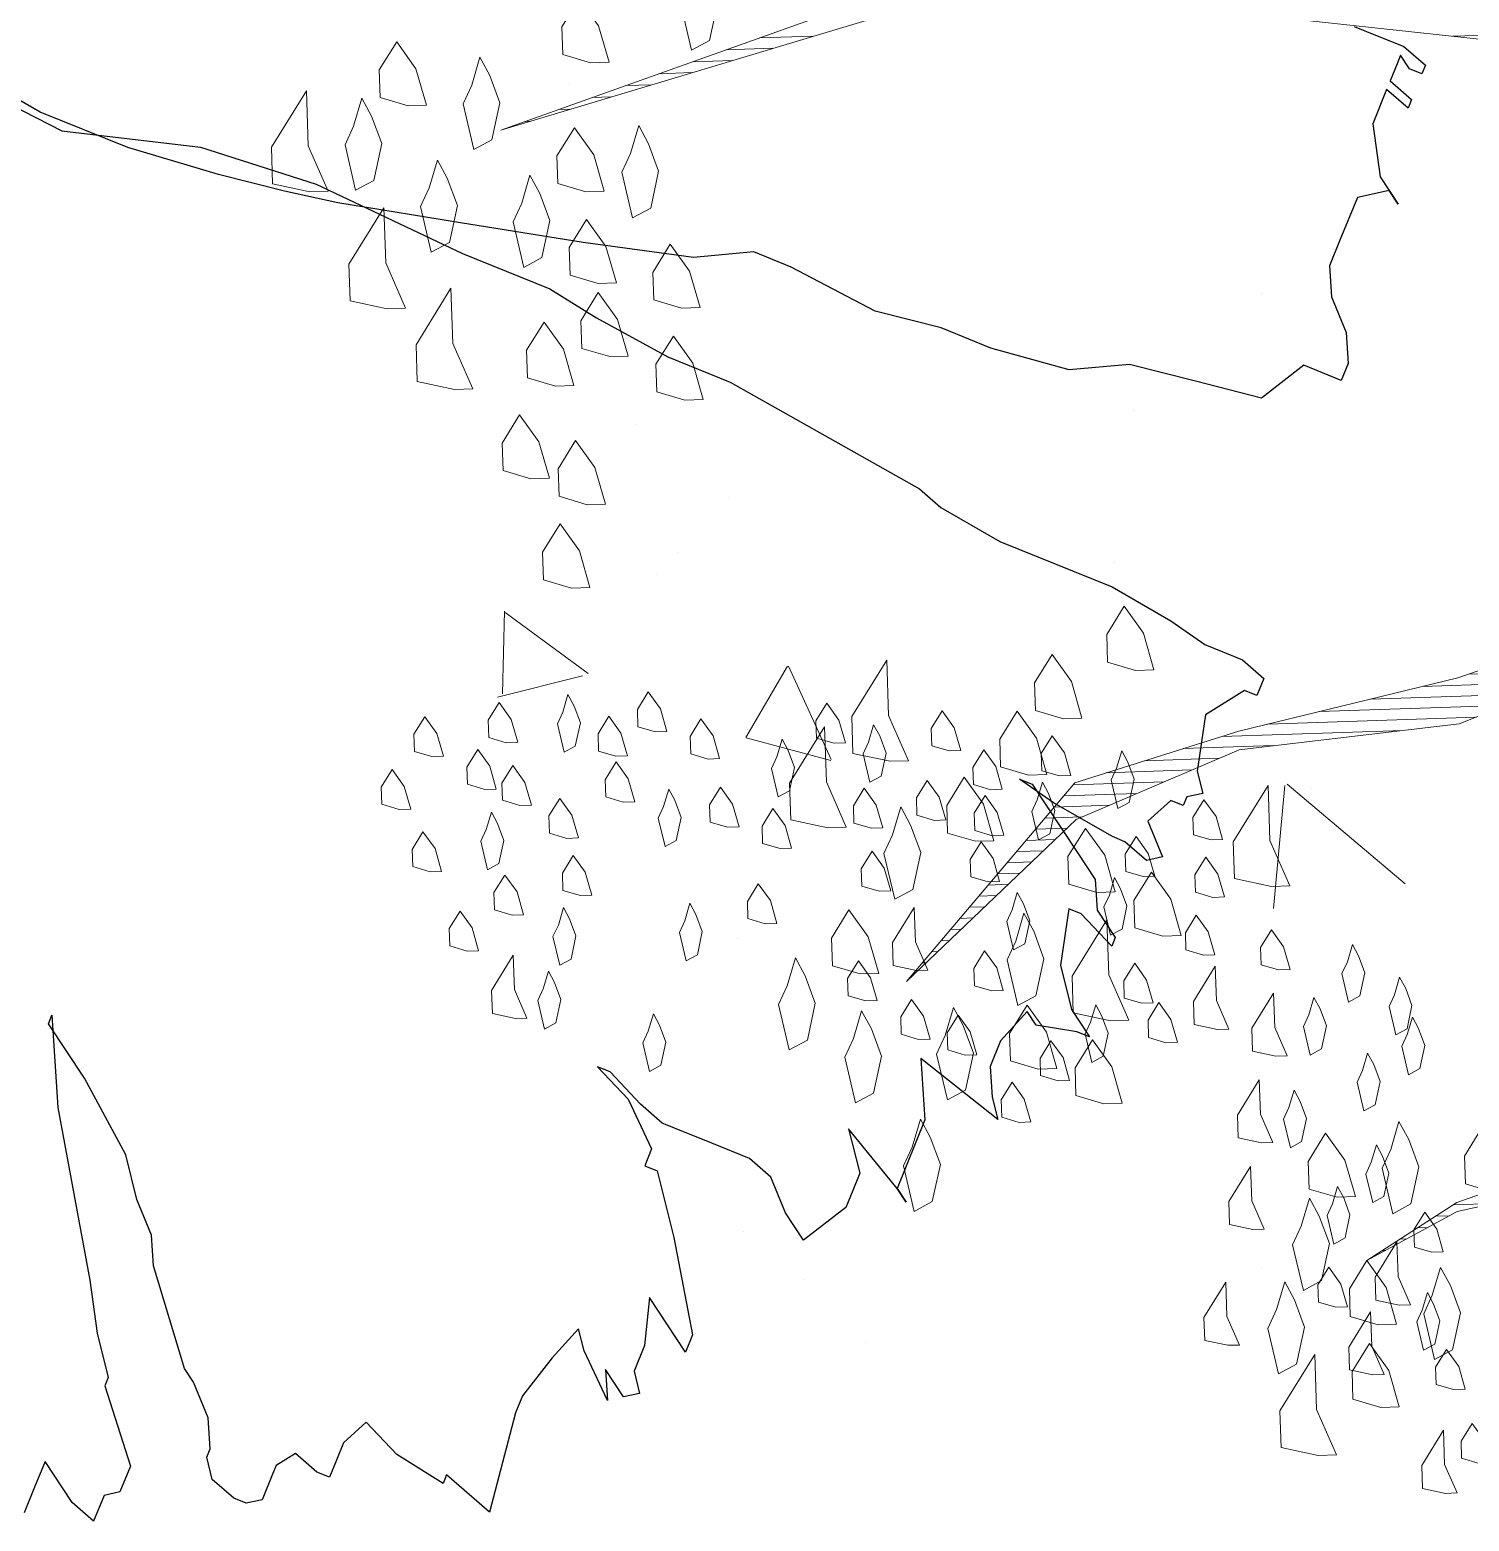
# Model space of a CAD drawing. Header units: millimetres. Extents: x 111 to 1506, y 14 to 566.
# Drawn here: x 234.239 to 235.165, y 164.254 to 165.213 of the extents above; entities that cross this region are included whole.
import ezdxf

# ---------------------------------------------------------------- set-up
doc = ezdxf.new("R2010")
doc.units = ezdxf.units.MM
doc.layers.add('ARBOLES', color=78, linetype='Continuous', lineweight=5)
doc.layers.add('fer', color=8, linetype='Continuous')

# ---------------------------------------------------------------- blocks, each defined once
blk = doc.blocks.new('*X16')
at = {"color": 0}
for p, q in [((16.639, 16.51), (16.6824, 16.51)), ((16.6703, 16.52), (16.7201, 16.52)), ((16.6078, 16.5), (16.6447, 16.5)), ((17.3112, 16.5), (17.6466, 16.5)), ((16.5453, 16.48), (16.5693, 16.48)), ((16.5765, 16.49), (16.607, 16.49)), ((16.514, 16.47), (16.5317, 16.47)), ((16.4828, 16.46), (16.494, 16.46)), ((16.4515, 16.45), (16.4563, 16.45)), ((17.3061, 15.91), (17.4188, 15.91)), ((17.2149, 15.89), (17.3677, 15.89)), ((17.2629, 15.9), (17.3957, 15.9)), ((17.1669, 15.88), (17.3397, 15.88)), ((17.0761, 15.86), (17.2435, 15.86)), ((17.1189, 15.87), (17.3117, 15.87)), ((17.0401, 15.85), (17.1235, 15.85)), ((17.0041, 15.84), (17.0729, 15.84)), ((16.9371, 15.82), (17.0215, 15.82)), ((16.9681, 15.83), (17.0472, 15.83)), ((16.9281, 15.81), (16.9958, 15.81)), ((16.919, 15.8), (16.9701, 15.8)), ((16.9009, 15.78), (16.9301, 15.78)), ((16.91, 15.79), (16.9444, 15.79)), ((16.8919, 15.77), (16.9189, 15.77)), ((16.8738, 15.75), (16.8965, 15.75)), ((16.8829, 15.76), (16.9077, 15.76)), ((16.8648, 15.74), (16.8853, 15.74)), ((16.8557, 15.73), (16.8742, 15.73)), ((16.8376, 15.71), (16.8518, 15.71)), ((16.8467, 15.72), (16.863, 15.72)), ((16.8286, 15.7), (16.8406, 15.7)), ((16.8195, 15.69), (16.8295, 15.69)), ((16.8014, 15.67), (16.8071, 15.67)), ((16.8105, 15.68), (16.8183, 15.68)), ((16.7924, 15.66), (16.7959, 15.66)), ((16.7833, 15.65), (16.7848, 15.65)), ((17.2754, 15.42), (17.3128, 15.42)), ((17.2587, 15.41), (17.2717, 15.41)), ((17.242, 15.4), (17.2517, 15.4)), ((17.2087, 15.38), (17.2117, 15.38)), ((17.2254, 15.39), (17.2317, 15.39))]:
    blk.add_line(p, q, dxfattribs=at)
blk = doc.blocks.new('E1E')
at = {"layer": 'ARBOLES', "ltscale": 0.2}
for p, q in [((96.0598, 59.5667), (96.0598, 59.5667)), ((96.122, 59.5391), (96.122, 59.5391)), ((96.1796, 59.5223), (96.1796, 59.5223)), ((95.6009, 59.4784), (95.6009, 59.4784)), ((95.7975, 59.3971), (95.7975, 59.3971)), ((95.7699, 59.3841), (95.7699, 59.3841)), ((96.2691, 59.314), (96.2691, 59.314)), ((95.857, 59.2206), (95.857, 59.2206)), ((96.5118, 59.2106), (96.4571, 59.1706)), ((96.5318, 59.147), (96.5092, 59.2067)), ((96.3217, 59.1674), (96.2544, 59.159)), ((96.3128, 59.1041), (96.322, 59.1672)), ((96.5311, 59.1477), (96.4538, 59.1674)), ((96.3122, 59.1036), (96.2542, 59.1583)), ((95.9214, 59.0448), (95.8936, 59.1364)), ((95.92, 59.0432), (95.8063, 59.0804)), ((96.4334, 59.0761), (96.4334, 59.0761)), ((96.4248, 59.0542), (96.4248, 59.0542)), ((95.9008, 59.0394), (95.9008, 59.0394)), ((95.9924, 59.0443), (95.9924, 59.0443)), ((96.4042, 59.0005), (96.4042, 59.0005)), ((96.4916, 58.9742), (96.4916, 58.9742)), ((95.8256, 58.9566), (95.8256, 58.9566)), ((96.1089, 58.9342), (96.1089, 58.9342)), ((96.1395, 58.8197), (96.1395, 58.8197)), ((96.6386, 58.7496), (96.6386, 58.7496)), ((96.0816, 58.6988), (96.0816, 58.6988))]:
    blk.add_line(p, q, dxfattribs=at)
for points in [[(95.7024, 59.5158), (95.7313, 59.5209), (95.7429, 59.4949), (95.7343, 59.4442), (95.7169, 59.4833), (95.6894, 59.51)], [(95.5999, 59.5058), (95.618, 59.509), (95.6252, 59.4927), (95.6198, 59.4611), (95.609, 59.4855), (95.5918, 59.5022)], [(95.5846, 59.4746), (95.5986, 59.476), (95.604, 59.4638), (95.6013, 59.448), (95.5877, 59.4565), (95.5764, 59.471)], [(95.6714, 59.463), (95.6938, 59.4652), (95.7025, 59.4457), (95.6981, 59.4204), (95.6764, 59.4341), (95.6584, 59.4572)], [(95.7748, 59.4233), (95.7755, 59.4392), (95.7545, 59.4688), (95.7444, 59.4565), (95.7495, 59.4276), (95.7647, 59.411), (95.7769, 59.4009)], [(95.7992, 59.463), (95.8172, 59.4662), (95.8245, 59.4499), (95.8191, 59.4183), (95.8082, 59.4427), (95.791, 59.4594)], [(96.0834, 59.4127), (96.0842, 59.4286), (96.0632, 59.4582), (96.0531, 59.4459), (96.0581, 59.417), (96.0733, 59.4004), (96.0856, 59.3903)], [(95.6867, 59.4421), (95.7048, 59.4453), (95.712, 59.4291), (95.7066, 59.3974), (95.6957, 59.4218), (95.6786, 59.4385)], [(96.4055, 59.4359), (96.4235, 59.439), (96.4308, 59.4228), (96.4254, 59.3912), (96.4145, 59.4155), (96.3973, 59.4323)], [(95.6244, 59.429), (95.6384, 59.4304), (95.6438, 59.4182), (95.6411, 59.4024), (95.6275, 59.4109), (95.6162, 59.4254)], [(96.3065, 59.4064), (96.307, 59.4164), (96.2939, 59.4349), (96.2876, 59.4272), (96.2907, 59.4091), (96.3002, 59.3988), (96.3079, 59.3924)], [(96.3942, 59.4065), (96.3946, 59.4164), (96.3815, 59.435), (96.3752, 59.4273), (96.3784, 59.4092), (96.3879, 59.3988), (96.3956, 59.3925)], [(95.6671, 59.3676), (95.6678, 59.3835), (95.6468, 59.4131), (95.6367, 59.4008), (95.6418, 59.3719), (95.657, 59.3553), (95.6693, 59.3452)], [(95.67, 59.3811), (95.6705, 59.3911), (95.6574, 59.4096), (95.651, 59.4019), (95.6542, 59.3838), (95.6637, 59.3735), (95.6714, 59.3671)], [(95.6974, 59.4045), (95.7198, 59.4066), (95.7285, 59.3871), (95.7242, 59.3618), (95.7025, 59.3755), (95.6844, 59.3987)], [(95.7328, 59.4042), (95.7468, 59.4056), (95.7522, 59.3934), (95.7495, 59.3776), (95.736, 59.3862), (95.7247, 59.4006)], [(95.7813, 59.3561), (95.782, 59.372), (95.761, 59.4016), (95.7509, 59.3893), (95.756, 59.3604), (95.7712, 59.3438), (95.7835, 59.3337)], [(96.1572, 59.352), (96.1579, 59.3679), (96.1369, 59.3975), (96.1268, 59.3852), (96.1319, 59.3563), (96.1471, 59.3397), (96.1594, 59.3296)], [(96.4597, 59.4016), (96.4737, 59.4029), (96.4791, 59.3907), (96.4764, 59.3749), (96.4629, 59.3835), (96.4516, 59.398)], [(95.6881, 59.3843), (95.7062, 59.3875), (95.7134, 59.3712), (95.708, 59.3396), (95.6971, 59.364), (95.68, 59.3807)], [(96.4019, 59.3564), (96.4024, 59.3663), (96.3892, 59.3848), (96.3829, 59.3771), (96.3861, 59.3591), (96.3956, 59.3487), (96.4033, 59.3424)], [(95.815, 59.3727), (95.8331, 59.3758), (95.8404, 59.3596), (95.835, 59.328), (95.8241, 59.3523), (95.8069, 59.369)], [(96.2201, 59.3333), (96.2208, 59.3492), (96.1999, 59.3788), (96.1897, 59.3665), (96.1948, 59.3376), (96.21, 59.321), (96.2223, 59.3108)], [(95.7654, 59.3311), (95.7658, 59.341), (95.7527, 59.3595), (95.7464, 59.3518), (95.7496, 59.3338), (95.7591, 59.3234), (95.7667, 59.3171)], [(96.0138, 59.3638), (96.0278, 59.3651), (96.0333, 59.3529), (96.0306, 59.3371), (96.017, 59.3457), (96.0057, 59.3601)], [(96.0922, 59.323), (96.0929, 59.3389), (96.0719, 59.3686), (96.0618, 59.3563), (96.0669, 59.3274), (96.0821, 59.3107), (96.0944, 59.3006)], [(96.438, 59.3627), (96.452, 59.3641), (96.4575, 59.3519), (96.4548, 59.3361), (96.4412, 59.3446), (96.4299, 59.3591)], [(96.5094, 59.3555), (96.5234, 59.3569), (96.5289, 59.3447), (96.5262, 59.3289), (96.5126, 59.3375), (96.5013, 59.3519)], [(95.68, 59.3369), (95.694, 59.3382), (95.6994, 59.3261), (95.6967, 59.3102), (95.6832, 59.3188), (95.6719, 59.3333)], [(96.1101, 59.3336), (96.1241, 59.3349), (96.1295, 59.3227), (96.1268, 59.3069), (96.1133, 59.3155), (96.1019, 59.3299)], [(96.3125, 59.3165), (96.3129, 59.3265), (96.2998, 59.345), (96.2935, 59.3373), (96.2967, 59.3192), (96.3062, 59.3089), (96.3138, 59.3025)], [(96.4815, 59.309), (96.4819, 59.3189), (96.4688, 59.3374), (96.4625, 59.3297), (96.4656, 59.3117), (96.4751, 59.3013), (96.4828, 59.295)], [(95.764, 59.325), (95.7864, 59.3272), (95.7951, 59.3077), (95.7908, 59.2824), (95.7691, 59.2961), (95.751, 59.3192)], [(95.9584, 59.3258), (95.9809, 59.328), (95.9895, 59.3085), (95.9852, 59.2832), (95.9635, 59.2969), (95.9454, 59.3201)], [(95.998, 59.3226), (96.0121, 59.324), (96.0175, 59.3118), (96.0148, 59.296), (96.0012, 59.3046), (95.9899, 59.319)], [(96.0721, 59.3313), (96.0861, 59.3326), (96.0916, 59.3205), (96.0889, 59.3046), (96.0753, 59.3132), (96.064, 59.3277)], [(96.1593, 59.3214), (96.1733, 59.3228), (96.1788, 59.3106), (96.1761, 59.2948), (96.1625, 59.3033), (96.1512, 59.3178)], [(96.3947, 59.3288), (96.4087, 59.3302), (96.4141, 59.318), (96.4114, 59.3022), (96.3979, 59.3107), (96.3866, 59.3252)], [(95.7394, 59.2751), (95.7402, 59.291), (95.7192, 59.3206), (95.7091, 59.3083), (95.7141, 59.2794), (95.7293, 59.2628), (95.7416, 59.2527)], [(95.7496, 59.2899), (95.75, 59.2999), (95.7369, 59.3184), (95.7306, 59.3107), (95.7338, 59.2926), (95.7433, 59.2823), (95.751, 59.2759)], [(95.8341, 59.3081), (95.8521, 59.3112), (95.8594, 59.295), (95.854, 59.2634), (95.8431, 59.2878), (95.8259, 59.3045)], [(96.0156, 59.3201), (96.038, 59.3223), (96.0467, 59.3028), (96.0423, 59.2775), (96.0206, 59.2912), (96.0025, 59.3143)], [(96.5497, 59.3199), (96.5637, 59.3212), (96.5691, 59.309), (96.5664, 59.2932), (96.5528, 59.3018), (96.5415, 59.3162)], [(95.8246, 59.2746), (95.825, 59.2846), (95.8119, 59.3031), (95.8056, 59.2954), (95.8088, 59.2773), (95.8183, 59.267), (95.826, 59.2606)], [(95.9918, 59.2711), (95.9922, 59.2811), (95.9791, 59.2996), (95.9728, 59.2919), (95.9759, 59.2738), (95.9854, 59.2635), (95.9931, 59.2571)], [(96.171, 59.3036), (96.1934, 59.3058), (96.2021, 59.2863), (96.1978, 59.261), (96.1761, 59.2747), (96.158, 59.2978)], [(96.1318, 59.2848), (96.1499, 59.288), (96.1571, 59.2717), (96.1517, 59.2401), (96.1408, 59.2645), (96.1237, 59.2812)], [(96.2538, 59.2953), (96.2678, 59.2966), (96.2732, 59.2844), (96.2705, 59.2686), (96.2569, 59.2772), (96.2456, 59.2916)], [(96.4209, 59.2918), (96.4349, 59.2931), (96.4404, 59.2809), (96.4377, 59.2651), (96.4241, 59.2737), (96.4128, 59.2881)], [(95.6534, 59.2758), (95.6758, 59.2779), (95.6845, 59.2584), (95.6802, 59.2331), (95.6585, 59.2468), (95.6404, 59.27)], [(96.0691, 59.2348), (96.0698, 59.2507), (96.0488, 59.2804), (96.0387, 59.2681), (96.0438, 59.2392), (96.059, 59.2225), (96.0713, 59.2124)], [(96.0717, 59.2775), (96.0857, 59.2789), (96.0912, 59.2667), (96.0885, 59.2509), (96.0749, 59.2594), (96.0636, 59.2739)], [(96.4643, 59.2819), (96.4783, 59.2832), (96.4837, 59.271), (96.481, 59.2552), (96.4675, 59.2638), (96.4562, 59.2782)], [(96.4941, 59.2805), (96.5081, 59.2819), (96.5136, 59.2697), (96.5109, 59.2539), (96.4973, 59.2625), (96.486, 59.2769)], [(95.9317, 59.2639), (95.9457, 59.2652), (95.9511, 59.253), (95.9484, 59.2372), (95.9349, 59.2458), (95.9236, 59.2602)], [(95.978, 59.2644), (96.0069, 59.2695), (96.0185, 59.2435), (96.0099, 59.1929), (95.9925, 59.2319), (95.965, 59.2586)], [(96.3609, 59.2407), (96.3613, 59.2506), (96.3482, 59.2691), (96.3419, 59.2614), (96.3451, 59.2434), (96.3546, 59.233), (96.3622, 59.2267)], [(96.5416, 59.2724), (96.5556, 59.2738), (96.561, 59.2616), (96.5583, 59.2458), (96.5447, 59.2544), (96.5334, 59.2688)], [(95.7826, 59.2267), (95.7831, 59.2367), (95.77, 59.2552), (95.7636, 59.2475), (95.7668, 59.2294), (95.7763, 59.219), (95.784, 59.2127)], [(95.849, 59.2417), (95.8671, 59.2448), (95.8743, 59.2286), (95.8689, 59.197), (95.8581, 59.2213), (95.8409, 59.2381)], [(95.8987, 59.2394), (95.9168, 59.2426), (95.924, 59.2264), (95.9186, 59.1947), (95.9078, 59.2191), (95.8906, 59.2358)], [(95.9606, 59.2427), (95.9746, 59.244), (95.98, 59.2318), (95.9773, 59.216), (95.9638, 59.2246), (95.9525, 59.239)], [(96.0808, 59.2134), (96.0812, 59.2233), (96.0681, 59.2418), (96.0618, 59.2341), (96.065, 59.2161), (96.0745, 59.2057), (96.0822, 59.1994)], [(96.3911, 59.2493), (96.4051, 59.2506), (96.4106, 59.2385), (96.4079, 59.2226), (96.3943, 59.2312), (96.383, 59.2457)], [(96.4923, 59.2408), (96.5063, 59.2421), (96.5118, 59.2299), (96.5091, 59.2141), (96.4955, 59.2227), (96.4842, 59.2371)], [(95.8373, 59.2024), (95.8377, 59.2123), (95.8246, 59.2308), (95.8183, 59.2231), (95.8215, 59.2051), (95.831, 59.1947), (95.8387, 59.1884)], [(96.1884, 59.1944), (96.1891, 59.2103), (96.1681, 59.24), (96.158, 59.2277), (96.1631, 59.1988), (96.1783, 59.1821), (96.1906, 59.172)], [(96.1815, 59.2387), (96.1955, 59.2401), (96.201, 59.2279), (96.1983, 59.2121), (96.1847, 59.2207), (96.1734, 59.2351)], [(96.2651, 59.237), (96.2791, 59.2384), (96.2845, 59.2262), (96.2818, 59.2104), (96.2683, 59.2189), (96.257, 59.2334)], [(96.3089, 59.237), (96.3229, 59.2384), (96.3284, 59.2262), (96.3257, 59.2104), (96.3121, 59.219), (96.3008, 59.2334)], [(96.4607, 59.2023), (96.4612, 59.2123), (96.4481, 59.2308), (96.4418, 59.2231), (96.4449, 59.205), (96.4544, 59.1947), (96.4621, 59.1883)], [(96.4097, 59.2186), (96.4237, 59.2199), (96.4291, 59.2077), (96.4264, 59.1919), (96.4129, 59.2005), (96.4016, 59.215)], [(95.761, 59.1879), (95.7614, 59.1978), (95.7483, 59.2163), (95.742, 59.2086), (95.7452, 59.1906), (95.7546, 59.1802), (95.7623, 59.1738)], [(96.2368, 59.2082), (96.2658, 59.2133), (96.2773, 59.1873), (96.2687, 59.1367), (96.2513, 59.1757), (96.2238, 59.2024)], [(96.0153, 59.1745), (96.0158, 59.1844), (96.0027, 59.2029), (95.9963, 59.1952), (95.9995, 59.1772), (96.009, 59.1668), (96.0167, 59.1605)], [(96.1061, 59.2003), (96.1201, 59.2017), (96.1255, 59.1895), (96.1228, 59.1736), (96.1093, 59.1822), (96.098, 59.1967)], [(96.2055, 59.1958), (96.2195, 59.1972), (96.2249, 59.185), (96.2222, 59.1692), (96.2087, 59.1778), (96.1974, 59.1922)], [(96.2941, 59.172), (96.2945, 59.1819), (96.2814, 59.2004), (96.2751, 59.1927), (96.2783, 59.1747), (96.2877, 59.1643), (96.2954, 59.158)], [(95.7818, 59.163), (95.7822, 59.173), (95.7691, 59.1915), (95.7628, 59.1838), (95.766, 59.1657), (95.7754, 59.1553), (95.7831, 59.149)], [(95.9304, 59.1902), (95.9444, 59.1916), (95.9498, 59.1794), (95.9471, 59.1636), (95.9336, 59.1722), (95.9222, 59.1866)], [(95.965, 59.1885), (95.9875, 59.1907), (95.9961, 59.1712), (95.9918, 59.1459), (95.9701, 59.1596), (95.952, 59.1827)], [(96.3428, 59.1937), (96.3568, 59.195), (96.3623, 59.1828), (96.3596, 59.167), (96.346, 59.1756), (96.3347, 59.1901)], [(96.3885, 59.1896), (96.4025, 59.191), (96.4079, 59.1788), (96.4052, 59.163), (96.3916, 59.1716), (96.3803, 59.186)], [(95.8251, 59.1531), (95.8256, 59.163), (95.8125, 59.1816), (95.8062, 59.1739), (95.8093, 59.1558), (95.8188, 59.1454), (95.8265, 59.1391)], [(95.8721, 59.1789), (95.8861, 59.1803), (95.8915, 59.1681), (95.8888, 59.1522), (95.8753, 59.1608), (95.864, 59.1753)], [(96.0251, 59.1763), (96.0475, 59.1784), (96.0562, 59.1589), (96.0518, 59.1336), (96.0301, 59.1473), (96.012, 59.1705)], [(96.127, 59.1749), (96.1494, 59.1771), (96.1581, 59.1575), (96.1538, 59.1322), (96.1321, 59.146), (96.114, 59.1691)], [(96.1626, 59.1719), (96.1766, 59.1732), (96.182, 59.161), (96.1793, 59.1452), (96.1658, 59.1538), (96.1545, 59.1682)], [(96.1165, 59.166), (96.1305, 59.1673), (96.136, 59.1551), (96.1333, 59.1393), (96.1197, 59.1479), (96.1084, 59.1623)], [(96.2326, 59.1349), (96.2331, 59.1448), (96.22, 59.1633), (96.2137, 59.1556), (96.2168, 59.1376), (96.2263, 59.1272), (96.234, 59.1209)], [(95.9964, 59.1514), (96.0104, 59.1528), (96.0158, 59.1406), (96.0131, 59.1248), (95.9995, 59.1334), (95.9882, 59.1478)], [(96.0949, 59.1271), (96.0953, 59.137), (96.0822, 59.1555), (96.0759, 59.1479), (96.0791, 59.1298), (96.0885, 59.1194), (96.0962, 59.1131)], [(95.9403, 59.146), (95.9544, 59.1473), (95.9598, 59.1351), (95.9571, 59.1193), (95.9435, 59.1279), (95.9322, 59.1423)], [(96.2116, 59.1424), (96.2405, 59.1475), (96.2521, 59.1215), (96.2434, 59.0709), (96.2261, 59.1099), (96.1986, 59.1366)], [(96.257, 59.1457), (96.271, 59.1471), (96.2765, 59.1349), (96.2738, 59.1191), (96.2602, 59.1277), (96.2489, 59.1421)], [(95.9015, 59.1212), (95.9304, 59.1263), (95.942, 59.1003), (95.9333, 59.0497), (95.916, 59.0887), (95.8885, 59.1154)], [(96.131, 59.1334), (96.145, 59.1348), (96.1504, 59.1226), (96.1477, 59.1068), (96.1342, 59.1154), (96.1229, 59.1298)], [(96.1721, 59.1177), (96.1861, 59.119), (96.1916, 59.1068), (96.1889, 59.091), (96.1753, 59.0996), (96.164, 59.114)], [(95.9584, 59.1053), (95.9725, 59.1067), (95.9779, 59.0945), (95.9752, 59.0787), (95.9616, 59.0872), (95.9503, 59.1017)], [(96.047, 59.0814), (96.0475, 59.0914), (96.0343, 59.1099), (96.028, 59.1022), (96.0312, 59.0841), (96.0407, 59.0737), (96.0484, 59.0674)], [(96.0858, 59.1036), (96.0999, 59.105), (96.1053, 59.0928), (96.1026, 59.077), (96.089, 59.0855), (96.0777, 59.1)], [(96.1082, 59.112), (96.1306, 59.1142), (96.1393, 59.0946), (96.135, 59.0693), (96.1133, 59.0831), (96.0952, 59.1062)], [(96.4906, 59.1108), (96.5131, 59.113), (96.5217, 59.0935), (96.5174, 59.0682), (96.4957, 59.0819), (96.4776, 59.105)], [(96.0996, 59.0614), (96.122, 59.0635), (96.1307, 59.044), (96.1264, 59.0187), (96.1047, 59.0324), (96.0866, 59.0556)], [(96.5037, 59.0465), (96.5261, 59.0486), (96.5348, 59.0291), (96.5305, 59.0038), (96.5088, 59.0176), (96.4907, 59.0407)], [(96.5514, 59.0443), (96.5738, 59.0465), (96.5825, 59.027), (96.5782, 59.0017), (96.5565, 59.0154), (96.5384, 59.0385)], [(96.062, 59.0057), (96.0845, 59.0079), (96.0931, 58.9883), (96.0888, 58.963), (96.0671, 58.9768), (96.049, 58.9999)], [(96.6324, 59.0025), (96.6613, 59.0075), (96.6729, 58.9815), (96.6643, 58.9309), (96.6469, 58.9699), (96.6194, 58.9967)], [(96.5609, 58.9706), (96.5833, 58.9728), (96.592, 58.9533), (96.5876, 58.928), (96.5659, 58.9417), (96.5479, 58.9648)], [(96.704, 58.9642), (96.7329, 58.9693), (96.7445, 58.9433), (96.7359, 58.8926), (96.7185, 58.9317), (96.691, 58.9584)], [(96.464, 58.9431), (96.4864, 58.9452), (96.4951, 58.9257), (96.4908, 58.9004), (96.4691, 58.9141), (96.451, 58.9373)], [(96.5305, 58.9337), (96.5529, 58.9359), (96.5616, 58.9164), (96.5573, 58.8911), (96.5356, 58.9048), (96.5175, 58.9279)], [(96.7091, 58.8652), (96.7098, 58.8811), (96.6889, 58.9107), (96.6787, 58.8984), (96.6838, 58.8695), (96.699, 58.8529), (96.7113, 58.8428)], [(96.7937, 58.9028), (96.8226, 58.9079), (96.8342, 58.8819), (96.8255, 58.8313), (96.8082, 58.8703), (96.7807, 58.897)], [(96.5602, 58.8846), (96.5826, 58.8868), (96.5913, 58.8672), (96.587, 58.8419), (96.5653, 58.8557), (96.5472, 58.8788)], [(96.6383, 58.8492), (96.639, 58.8651), (96.618, 58.8947), (96.6079, 58.8824), (96.613, 58.8535), (96.6282, 58.8369), (96.6405, 58.8268)], [(96.7814, 58.8428), (96.7821, 58.8587), (96.7612, 58.8883), (96.7511, 58.876), (96.7561, 58.8471), (96.7713, 58.8305), (96.7836, 58.8204)], [(96.493, 58.878), (96.5154, 58.8802), (96.5241, 58.8607), (96.5198, 58.8354), (96.4981, 58.8491), (96.48, 58.8722)], [(96.5747, 58.7819), (96.5754, 58.7978), (96.5545, 58.8275), (96.5443, 58.8152), (96.5494, 58.7863), (96.5646, 58.7696), (96.5769, 58.7595)], [(96.5957, 58.8224), (96.6181, 58.8246), (96.6268, 58.8051), (96.6224, 58.7798), (96.6007, 58.7935), (96.5827, 58.8166)], [(96.7085, 58.7791), (96.7092, 58.795), (96.6882, 58.8247), (96.6781, 58.8124), (96.6832, 58.7835), (96.6984, 58.7668), (96.7107, 58.7567)], [(96.7482, 58.8124), (96.7706, 58.8146), (96.7793, 58.7951), (96.775, 58.7698), (96.7533, 58.7835), (96.7352, 58.8066)], [(96.6297, 58.7285), (96.6521, 58.7307), (96.6608, 58.7111), (96.6565, 58.6858), (96.6348, 58.6996), (96.6167, 58.7227)], [(96.5813, 58.6446), (96.582, 58.6605), (96.5611, 58.6901), (96.551, 58.6778), (96.556, 58.6489), (96.5712, 58.6323), (96.5835, 58.6222)]]:
    blk.add_lwpolyline(points, close=True, dxfattribs=at)
for points in [[(95.9006, 58.3882), (96.1362, 58.4542), (96.2345, 58.3733), (96.3437, 58.3206), (96.6509, 58.4184), (96.8252, 58.2544), (96.6733, 58.4206), (96.807, 58.4879), (96.6617, 58.4466), (96.7737, 58.5977), (96.6263, 58.4386), (96.4745, 58.3944), (96.3488, 58.3618), (96.2512, 58.3884), (96.3956, 58.5541), (96.6745, 58.803), (96.3934, 58.5765), (96.2367, 58.421), (96.1282, 58.4896), (95.8861, 58.4207)], [(95.7556, 58.8537), (95.8286, 58.9173), (95.9702, 59.0193), (96.0728, 59.104), (96.1356, 59.2956), (96.0612, 59.13), (95.9644, 59.0324), (95.8141, 58.9498), (95.7376, 58.8768)], [(95.587, 59.215), (95.6765, 59.2938), (95.7242, 59.3618), (95.6736, 59.3003), (95.5783, 59.2345)]]:
    blk.add_lwpolyline(points, dxfattribs=at)
at = {"layer": 'ARBOLES', "ltscale": 0.2, "xscale": 0.8372139817761642, "yscale": 0.8372139817761642, "zscale": 0.8372139817761642, "rotation": 204.0028523145856}
blk.add_blockref('*X16', (103.6395, 76.9735), dxfattribs=at)
blk = doc.blocks.new('tr')
at = {"layer": 'fer', "color": 97}
for p, q in [((1378.7648, 206.7174), (1378.77075, 206.73474)), ((1378.7648, 206.7174), (1378.77075, 206.73474)), ((1378.77075, 206.73474), (1378.78265, 206.73474)), ((1378.77075, 206.73474), (1378.77075, 206.73474)), ((1378.77075, 206.73474), (1378.78265, 206.73474)), ((1378.77075, 206.73474), (1378.77075, 206.73474)), ((1378.78265, 206.73474), (1378.78265, 206.72607)), ((1378.78265, 206.73474), (1378.78265, 206.72607)), ((1378.7648, 206.69141), (1378.7648, 206.7174)), ((1378.7648, 206.69141), (1378.7648, 206.7174)), ((1378.78265, 206.72607), (1378.80646, 206.70874)), ((1378.78265, 206.72607), (1378.78265, 206.72607)), ((1378.78265, 206.72607), (1378.80646, 206.70874)), ((1378.78265, 206.72607), (1378.78265, 206.72607)), ((1378.80646, 206.70874), (1378.84216, 206.7174)), ((1378.80646, 206.70874), (1378.84216, 206.7174)), ((1378.84216, 206.7174), (1378.85406, 206.72607)), ((1378.84216, 206.7174), (1378.85406, 206.72607)), ((1378.85406, 206.72607), (1378.86002, 206.7174)), ((1378.85406, 206.72607), (1378.85406, 206.72607)), ((1378.85406, 206.72607), (1378.86002, 206.7174)), ((1378.85406, 206.72607), (1378.85406, 206.72607)), ((1378.86002, 206.7174), (1378.86597, 206.7174)), ((1378.86002, 206.7174), (1378.86597, 206.7174)), ((1378.86597, 206.7174), (1378.86597, 206.70874)), ((1378.86597, 206.7174), (1378.86597, 206.70874)), ((1378.88382, 206.70007), (1378.90167, 206.7174)), ((1378.88382, 206.70007), (1378.90167, 206.7174)), ((1378.90167, 206.7174), (1378.90762, 206.70874)), ((1378.90167, 206.7174), (1378.90762, 206.70874)), ((1379.01474, 206.70007), (1379.02665, 206.7174)), ((1379.01474, 206.70007), (1379.02665, 206.7174)), ((1379.02665, 206.7174), (1379.02665, 206.70874)), ((1379.02665, 206.7174), (1379.02665, 206.70874)), ((1378.54461, 206.70007), (1378.56246, 206.70874)), ((1378.54461, 206.70007), (1378.56246, 206.70874)), ((1378.56246, 206.70874), (1378.57436, 206.70874)), ((1378.56246, 206.70874), (1378.56246, 206.70874)), ((1378.56246, 206.70874), (1378.57436, 206.70874)), ((1378.56246, 206.70874), (1378.56246, 206.70874)), ((1378.57436, 206.70874), (1378.57436, 206.68274)), ((1378.57436, 206.70874), (1378.57436, 206.70874)), ((1378.57436, 206.70874), (1378.57436, 206.68274)), ((1378.57436, 206.70874), (1378.57436, 206.70874)), ((1378.86597, 206.70874), (1378.88382, 206.70007)), ((1378.86597, 206.70874), (1378.88382, 206.70007)), ((1378.90762, 206.70874), (1378.90167, 206.69141)), ((1378.90762, 206.70874), (1378.90167, 206.69141)), ((1378.94928, 206.69141), (1378.96118, 206.70874)), ((1378.94928, 206.69141), (1378.96118, 206.70874)), ((1378.96713, 206.70874), (1378.95523, 206.68274)), ((1378.96713, 206.70874), (1378.95523, 206.68274)), ((1378.96118, 206.70874), (1378.96713, 206.70874)), ((1378.96118, 206.70874), (1378.96713, 206.70874)), ((1379.02665, 206.70874), (1379.0326, 206.68274)), ((1379.02665, 206.70874), (1379.0326, 206.68274)), ((1378.45534, 206.70007), (1378.44939, 206.69141)), ((1378.44939, 206.69141), (1378.45534, 206.70007)), ((1378.45534, 206.70007), (1378.44939, 206.69141)), ((1378.44939, 206.69141), (1378.45534, 206.70007)), ((1378.52675, 206.68274), (1378.54461, 206.70007)), ((1378.52675, 206.68274), (1378.54461, 206.70007)), ((1378.54461, 206.70007), (1378.54461, 206.70007)), ((1378.54461, 206.70007), (1378.54461, 206.70007)), ((1378.99094, 206.68274), (1379.01474, 206.70007)), ((1378.99094, 206.68274), (1379.01474, 206.70007)), ((1378.44344, 206.68274), (1378.44939, 206.69141)), ((1378.44344, 206.68274), (1378.44939, 206.69141)), ((1378.44939, 206.69141), (1378.46129, 206.67408)), ((1378.44939, 206.69141), (1378.46129, 206.67408)), ((1378.75885, 206.66541), (1378.7648, 206.69141)), ((1378.75885, 206.66541), (1378.7648, 206.69141)), ((1378.90167, 206.69141), (1378.90167, 206.68274)), ((1378.90167, 206.69141), (1378.90167, 206.68274)), ((1378.93143, 206.68274), (1378.94928, 206.69141)), ((1378.93143, 206.68274), (1378.94928, 206.69141)), ((1378.36012, 206.66541), (1378.36607, 206.68274)), ((1378.36012, 206.66541), (1378.36607, 206.68274)), ((1378.36607, 206.68274), (1378.37202, 206.68274)), ((1378.36607, 206.68274), (1378.37202, 206.68274)), ((1378.37202, 206.68274), (1378.37202, 206.67408)), ((1378.37202, 206.68274), (1378.37202, 206.67408)), ((1378.38393, 206.66541), (1378.38988, 206.68274)), ((1378.38393, 206.66541), (1378.38988, 206.68274)), ((1378.39583, 206.68274), (1378.38988, 206.66541)), ((1378.38988, 206.68274), (1378.39583, 206.68274)), ((1378.39583, 206.68274), (1378.38988, 206.66541)), ((1378.38988, 206.68274), (1378.39583, 206.68274)), ((1378.41368, 206.66541), (1378.44344, 206.68274)), ((1378.41368, 206.66541), (1378.44344, 206.68274)), ((1378.5089, 206.67408), (1378.52675, 206.68274)), ((1378.5089, 206.67408), (1378.52675, 206.68274)), ((1378.57436, 206.68274), (1378.60412, 206.66541)), ((1378.57436, 206.68274), (1378.60412, 206.66541)), ((1378.90167, 206.68274), (1378.89572, 206.63941)), ((1378.90167, 206.68274), (1378.89572, 206.63941)), ((1378.91953, 206.66541), (1378.93143, 206.68274)), ((1378.91953, 206.66541), (1378.93143, 206.68274)), ((1378.95523, 206.67408), (1378.99094, 206.68274)), ((1378.95523, 206.68274), (1378.95523, 206.67408)), ((1378.95523, 206.67408), (1378.99094, 206.68274)), ((1378.95523, 206.68274), (1378.95523, 206.67408)), ((1379.0326, 206.68274), (1379.02665, 206.67408)), ((1379.0326, 206.68274), (1379.02665, 206.67408)), ((1379.09806, 206.68274), (1379.08021, 206.62208)), ((1379.09806, 206.68274), (1379.08021, 206.62208)), ((1379.08616, 206.67408), (1379.09806, 206.68274)), ((1379.08616, 206.67408), (1379.09806, 206.68274)), ((1378.37202, 206.67408), (1378.36607, 206.66541)), ((1378.37202, 206.67408), (1378.36607, 206.66541)), ((1378.46129, 206.67408), (1378.49105, 206.67408)), ((1378.46129, 206.67408), (1378.49105, 206.67408)), ((1378.49105, 206.67408), (1378.5089, 206.67408)), ((1378.49105, 206.67408), (1378.5089, 206.67408)), ((1379.02665, 206.67408), (1379.05045, 206.66541)), ((1379.02665, 206.67408), (1379.05045, 206.66541)), ((1379.0683, 206.66541), (1379.08616, 206.67408)), ((1379.0683, 206.66541), (1379.08616, 206.67408)), ((1378.36012, 206.63941), (1378.36012, 206.66541)), ((1378.36012, 206.63941), (1378.36012, 206.66541)), ((1378.36607, 206.66541), (1378.37202, 206.66541)), ((1378.36607, 206.66541), (1378.37202, 206.66541)), ((1378.37202, 206.66541), (1378.38393, 206.66541)), ((1378.37202, 206.66541), (1378.38393, 206.66541)), ((1378.38988, 206.66541), (1378.41368, 206.66541)), ((1378.38988, 206.66541), (1378.41368, 206.66541)), ((1378.60412, 206.66541), (1378.61007, 206.62208)), ((1378.60412, 206.66541), (1378.61007, 206.62208)), ((1378.7529, 206.62208), (1378.75885, 206.66541)), ((1378.7529, 206.62208), (1378.75885, 206.66541)), ((1378.88977, 206.62208), (1378.91953, 206.66541)), ((1378.88977, 206.62208), (1378.91953, 206.66541)), ((1379.05045, 206.66541), (1379.0683, 206.66541)), ((1379.05045, 206.66541), (1379.0683, 206.66541)), ((1379.16947, 206.64808), (1379.16352, 206.63941)), ((1379.16352, 206.63941), (1379.16947, 206.64808)), ((1379.16947, 206.64808), (1379.16352, 206.63941)), ((1379.16352, 206.63941), (1379.16947, 206.64808)), ((1378.36012, 206.63075), (1378.36012, 206.63941)), ((1378.36012, 206.63075), (1378.36012, 206.63941)), ((1378.89572, 206.63941), (1378.88977, 206.61342)), ((1378.89572, 206.63941), (1378.88977, 206.61342)), ((1379.08021, 206.62208), (1379.11591, 206.63941)), ((1379.08021, 206.62208), (1379.11591, 206.63941)), ((1379.11591, 206.63941), (1379.16352, 206.63941)), ((1379.11591, 206.63941), (1379.16352, 206.63941)), ((1379.16352, 206.63941), (1379.13972, 206.59608)), ((1379.16352, 206.63941), (1379.13972, 206.59608)), ((1378.61007, 206.62208), (1378.61602, 206.57875)), ((1378.61007, 206.62208), (1378.61602, 206.57875)), ((1378.7529, 206.54409), (1378.7529, 206.62208)), ((1378.7529, 206.54409), (1378.7529, 206.62208)), ((1378.88977, 206.61342), (1378.88977, 206.62208)), ((1378.88977, 206.61342), (1378.88977, 206.62208)), ((1379.13972, 206.59608), (1379.16352, 206.61342)), ((1379.13972, 206.59608), (1379.16352, 206.61342)), ((1379.16352, 206.61342), (1379.17542, 206.61342)), ((1379.16352, 206.61342), (1379.17542, 206.61342)), ((1379.17542, 206.61342), (1379.18733, 206.61342)), ((1379.17542, 206.61342), (1379.18733, 206.61342)), ((1379.18733, 206.61342), (1379.21708, 206.59608)), ((1379.18733, 206.61342), (1379.21708, 206.59608)), ((1379.21708, 206.59608), (1379.21113, 206.58742)), ((1379.21708, 206.59608), (1379.21113, 206.58742)), ((1379.21113, 206.58742), (1379.20518, 206.57875)), ((1379.21113, 206.58742), (1379.20518, 206.57875)), ((1378.61602, 206.57875), (1378.63387, 206.54409)), ((1378.61602, 206.57875), (1378.63387, 206.54409)), ((1379.20518, 206.57875), (1379.18733, 206.56142)), ((1379.20518, 206.57875), (1379.18733, 206.56142)), ((1379.18733, 206.56142), (1379.18137, 206.54409)), ((1379.18733, 206.56142), (1379.18137, 206.54409)), ((1379.24684, 206.51809), (1379.3004, 206.55276)), ((1379.24684, 206.51809), (1379.3004, 206.55276)), ((1379.3123, 206.55276), (1379.28849, 206.51809)), ((1379.3123, 206.55276), (1379.28849, 206.51809)), ((1379.3004, 206.55276), (1379.3123, 206.55276)), ((1379.3004, 206.55276), (1379.3123, 206.55276)), ((1379.3123, 206.55276), (1379.3123, 206.55276)), ((1379.3123, 206.55276), (1379.3123, 206.55276)), ((1378.63387, 206.54409), (1378.63982, 206.49209)), ((1378.63387, 206.54409), (1378.63982, 206.49209)), ((1378.74694, 206.50076), (1378.7529, 206.54409)), ((1378.74694, 206.50076), (1378.7529, 206.54409)), ((1379.18137, 206.54409), (1379.18137, 206.51809)), ((1379.18137, 206.54409), (1379.18137, 206.51809)), ((1379.3361, 206.52676), (1379.34801, 206.53542)), ((1379.3361, 206.52676), (1379.34801, 206.53542)), ((1379.34801, 206.53542), (1379.35396, 206.52676)), ((1379.34801, 206.53542), (1379.35396, 206.52676)), ((1379.28849, 206.51809), (1379.31825, 206.52676)), ((1379.28849, 206.51809), (1379.31825, 206.52676)), ((1379.31825, 206.52676), (1379.3361, 206.52676)), ((1379.31825, 206.52676), (1379.3361, 206.52676)), ((1379.35396, 206.52676), (1379.34205, 206.50943)), ((1379.35396, 206.52676), (1379.34205, 206.50943)), ((1379.18137, 206.51809), (1379.18137, 206.49209)), ((1379.18137, 206.51809), (1379.18137, 206.49209)), ((1379.21113, 206.49209), (1379.24684, 206.51809)), ((1379.21113, 206.49209), (1379.24684, 206.51809)), ((1379.24684, 206.51809), (1379.24684, 206.51809)), ((1379.24684, 206.51809), (1379.24684, 206.51809)), ((1379.28849, 206.51809), (1379.28849, 206.51809)), ((1379.28849, 206.51809), (1379.28849, 206.51809)), ((1379.35991, 206.51809), (1379.3361, 206.49209)), ((1379.35991, 206.51809), (1379.3361, 206.49209)), ((1379.34205, 206.50943), (1379.35991, 206.51809)), ((1379.34205, 206.50943), (1379.35991, 206.51809)), ((1378.74099, 206.48343), (1378.74694, 206.50076)), ((1378.74099, 206.48343), (1378.74694, 206.50076)), ((1378.63982, 206.49209), (1378.63982, 206.45743)), ((1378.63982, 206.49209), (1378.63982, 206.45743)), ((1379.18137, 206.49209), (1379.18137, 206.48343)), ((1379.18137, 206.49209), (1379.18137, 206.48343)), ((1379.21113, 206.48343), (1379.21113, 206.49209)), ((1379.21113, 206.48343), (1379.21113, 206.49209)), ((1379.3361, 206.49209), (1379.3242, 206.48343)), ((1379.3361, 206.49209), (1379.3242, 206.48343)), ((1378.72314, 206.34478), (1378.74099, 206.48343)), ((1378.72314, 206.34478), (1378.74099, 206.48343)), ((1379.17542, 206.45743), (1379.19923, 206.48343)), ((1379.18137, 206.48343), (1379.17542, 206.4661)), ((1379.17542, 206.45743), (1379.19923, 206.48343)), ((1379.18137, 206.48343), (1379.17542, 206.4661)), ((1379.19923, 206.48343), (1379.21113, 206.48343)), ((1379.19923, 206.48343), (1379.21113, 206.48343)), ((1379.3242, 206.48343), (1379.34801, 206.47476)), ((1379.3242, 206.48343), (1379.34801, 206.47476)), ((1379.34801, 206.47476), (1379.37776, 206.4661)), ((1379.34801, 206.47476), (1379.37776, 206.4661)), ((1379.38966, 206.4661), (1379.45513, 206.47476)), ((1379.38966, 206.4661), (1379.45513, 206.47476)), ((1379.45513, 206.47476), (1379.44322, 206.4401)), ((1379.45513, 206.47476), (1379.44322, 206.4401)), ((1379.45513, 206.47476), (1379.45513, 206.47476)), ((1379.45513, 206.47476), (1379.45513, 206.47476)), ((1379.17542, 206.4661), (1379.16352, 206.4401)), ((1379.17542, 206.4661), (1379.16352, 206.4401)), ((1379.17542, 206.4661), (1379.17542, 206.4661)), ((1379.17542, 206.4661), (1379.17542, 206.4661)), ((1379.37776, 206.4661), (1379.38966, 206.4661)), ((1379.37776, 206.4661), (1379.38966, 206.4661)), ((1378.63982, 206.45743), (1378.64578, 206.4141)), ((1378.63982, 206.45743), (1378.64578, 206.4141)), ((1379.16352, 206.43143), (1379.17542, 206.45743)), ((1379.16352, 206.43143), (1379.17542, 206.45743)), ((1379.16352, 206.4401), (1379.16352, 206.43143)), ((1379.16352, 206.4401), (1379.16352, 206.43143)), ((1379.44917, 206.4401), (1379.44322, 206.40544)), ((1379.44322, 206.4401), (1379.44917, 206.4401)), ((1379.44917, 206.4401), (1379.44322, 206.40544)), ((1379.44322, 206.4401), (1379.44917, 206.4401)), ((1378.64578, 206.4141), (1378.63982, 206.35344)), ((1378.64578, 206.4141), (1378.63982, 206.35344)), ((1379.44322, 206.40544), (1379.43132, 206.37944)), ((1379.44322, 206.40544), (1379.43132, 206.37944)), ((1379.44322, 206.40544), (1379.44322, 206.40544)), ((1379.44322, 206.40544), (1379.44322, 206.40544)), ((1379.43132, 206.37944), (1379.44917, 206.37077)), ((1379.43132, 206.37944), (1379.43132, 206.37944)), ((1379.43132, 206.37944), (1379.44917, 206.37077)), ((1379.43132, 206.37944), (1379.43132, 206.37944)), ((1379.44917, 206.37077), (1379.46108, 206.37077)), ((1379.44917, 206.37077), (1379.46108, 206.37077)), ((1379.46108, 206.37077), (1379.47298, 206.37077)), ((1379.46108, 206.37077), (1379.47298, 206.37077)), ((1379.47298, 206.36211), (1379.46703, 206.34478)), ((1379.47298, 206.36211), (1379.46703, 206.34478)), ((1379.47298, 206.37077), (1379.47298, 206.36211)), ((1379.47298, 206.37077), (1379.47298, 206.36211)), ((1378.63982, 206.35344), (1378.63982, 206.32745)), ((1378.63982, 206.35344), (1378.63982, 206.32745)), ((1378.72314, 206.30145), (1378.72314, 206.34478)), ((1378.72314, 206.30145), (1378.72314, 206.34478)), ((1379.46703, 206.34478), (1379.47893, 206.33611)), ((1379.46703, 206.34478), (1379.46703, 206.34478)), ((1379.46703, 206.34478), (1379.47893, 206.33611)), ((1379.46703, 206.34478), (1379.46703, 206.34478)), ((1379.47893, 206.33611), (1379.48488, 206.33611)), ((1379.47893, 206.33611), (1379.48488, 206.33611)), ((1379.48488, 206.33611), (1379.50273, 206.33611)), ((1379.48488, 206.33611), (1379.50273, 206.33611)), ((1379.50273, 206.33611), (1379.50869, 206.32745)), ((1379.50273, 206.33611), (1379.50869, 206.32745)), ((1378.63982, 206.32745), (1378.65768, 206.29278)), ((1378.63982, 206.32745), (1378.65768, 206.29278)), ((1379.50869, 206.32745), (1379.50869, 206.31878)), ((1379.50869, 206.32745), (1379.50869, 206.31878)), ((1379.50869, 206.31878), (1379.50273, 206.30145)), ((1379.50869, 206.31878), (1379.50273, 206.30145)), ((1378.71719, 206.24945), (1378.72314, 206.30145)), ((1378.71719, 206.24945), (1378.72314, 206.30145)), ((1379.50273, 206.30145), (1379.49083, 206.29278)), ((1379.50273, 206.30145), (1379.49083, 206.29278)), ((1378.65768, 206.29278), (1378.67553, 206.22346)), ((1378.65768, 206.29278), (1378.67553, 206.22346)), ((1379.48488, 206.29278), (1379.46703, 206.28412)), ((1379.48488, 206.29278), (1379.46703, 206.28412)), ((1379.49083, 206.29278), (1379.48488, 206.29278)), ((1379.49083, 206.29278), (1379.48488, 206.29278)), ((1379.46703, 206.28412), (1379.44917, 206.26679)), ((1379.46703, 206.28412), (1379.44917, 206.26679)), ((1379.44917, 206.26679), (1379.44322, 206.25812)), ((1379.44917, 206.26679), (1379.44322, 206.25812)), ((1379.44322, 206.25812), (1379.38966, 206.21479)), ((1379.44322, 206.25812), (1379.38966, 206.21479)), ((1378.71124, 206.21479), (1378.71719, 206.24945)), ((1378.71124, 206.21479), (1378.71719, 206.24945)), ((1379.47298, 206.21479), (1379.51464, 206.24945)), ((1379.47298, 206.21479), (1379.51464, 206.24945)), ((1379.51464, 206.24945), (1379.53249, 206.24945)), ((1379.51464, 206.24945), (1379.53249, 206.24945)), ((1379.53249, 206.24945), (1379.53844, 206.24079)), ((1379.53249, 206.24945), (1379.53844, 206.24079)), ((1379.53844, 206.24079), (1379.55629, 206.24079)), ((1379.53844, 206.24079), (1379.55629, 206.24079)), ((1379.55629, 206.24079), (1379.55034, 206.22346)), ((1379.55629, 206.24079), (1379.55034, 206.22346)), ((1378.67553, 206.22346), (1378.69338, 206.14547)), ((1378.67553, 206.22346), (1378.69338, 206.14547)), ((1379.55034, 206.22346), (1379.53249, 206.19746)), ((1379.55034, 206.22346), (1379.53249, 206.19746)), ((1378.71124, 206.15413), (1378.71124, 206.21479)), ((1378.71124, 206.15413), (1378.71124, 206.21479)), ((1379.38966, 206.21479), (1379.37181, 206.20613)), ((1379.38966, 206.21479), (1379.37181, 206.20613)), ((1379.44322, 206.19746), (1379.46703, 206.21479)), ((1379.44322, 206.19746), (1379.46703, 206.21479)), ((1379.46703, 206.21479), (1379.47298, 206.21479)), ((1379.46703, 206.21479), (1379.47298, 206.21479)), ((1379.37181, 206.20613), (1379.35396, 206.18879)), ((1379.37181, 206.20613), (1379.35396, 206.18879)), ((1379.41347, 206.18013), (1379.44322, 206.19746)), ((1379.41347, 206.18013), (1379.44322, 206.19746)), ((1379.53249, 206.19746), (1379.55034, 206.19746)), ((1379.53249, 206.19746), (1379.55034, 206.19746)), ((1379.55034, 206.19746), (1379.5682, 206.19746)), ((1379.55034, 206.19746), (1379.5682, 206.19746)), ((1379.31825, 206.11947), (1379.41347, 206.18013)), ((1379.31825, 206.11947), (1379.41347, 206.18013)), ((1379.35396, 206.18879), (1379.33015, 206.17146)), ((1379.35396, 206.18879), (1379.33015, 206.17146)), ((1379.33015, 206.17146), (1379.29445, 206.12813)), ((1379.33015, 206.17146), (1379.29445, 206.12813)), ((1378.70529, 206.05014), (1378.71124, 206.15413)), ((1378.70529, 206.05014), (1378.71124, 206.15413)), ((1378.69338, 206.14547), (1378.70529, 206.09347)), ((1378.69338, 206.14547), (1378.70529, 206.09347)), ((1379.29445, 206.12813), (1379.27064, 206.09347)), ((1379.29445, 206.12813), (1379.27064, 206.09347)), ((1379.28254, 206.10214), (1379.31825, 206.11947)), ((1379.28254, 206.10214), (1379.31825, 206.11947)), ((1378.70529, 206.09347), (1378.71124, 206.06747)), ((1378.70529, 206.09347), (1378.71124, 206.06747)), ((1379.26469, 206.09347), (1379.28254, 206.10214)), ((1379.26469, 206.09347), (1379.28254, 206.10214)), ((1379.27064, 206.09347), (1379.26469, 206.09347)), ((1379.27064, 206.09347), (1379.26469, 206.09347)), ((1378.71124, 206.06747), (1378.71719, 206.03281)), ((1378.71124, 206.06747), (1378.71719, 206.03281)), ((1378.71124, 205.97215), (1378.70529, 206.05014)), ((1378.71124, 205.97215), (1378.70529, 206.05014)), ((1378.71719, 206.03281), (1378.72314, 205.98948)), ((1378.71719, 206.03281), (1378.72314, 205.98948)), ((1378.72314, 205.98948), (1378.72909, 205.92882)), ((1378.72314, 205.98948), (1378.72909, 205.92882)), ((1378.73504, 205.88549), (1378.71124, 205.97215)), ((1378.73504, 205.88549), (1378.71124, 205.97215)), ((1378.72909, 205.92882), (1378.72909, 205.86816)), ((1378.72909, 205.92882), (1378.72909, 205.86816)), ((1378.72909, 205.81617), (1378.73504, 205.88549)), ((1378.72909, 205.81617), (1378.73504, 205.88549)), ((1378.72909, 205.86816), (1378.72314, 205.82483)), ((1378.72909, 205.86816), (1378.72314, 205.82483))]:
    blk.add_line(p, q, dxfattribs=at)

msp = doc.modelspace()

# ---------------------------------------------------------------- block references
at = {"lineweight": 100, "rotation": 247.9147716791316}
msp.add_blockref('tr', (561.86453, 1520.12936), dxfattribs=at)
at = {"layer": 'ARBOLES', "color": 0, "xscale": 0.8310831642732954, "yscale": 0.8310831642732954, "zscale": 0.8310831642732954, "rotation": 157.9147716791316}
msp.add_blockref('E1E', (327.36538, 180.22457), dxfattribs=at)

doc.saveas('drawing.dxf')
